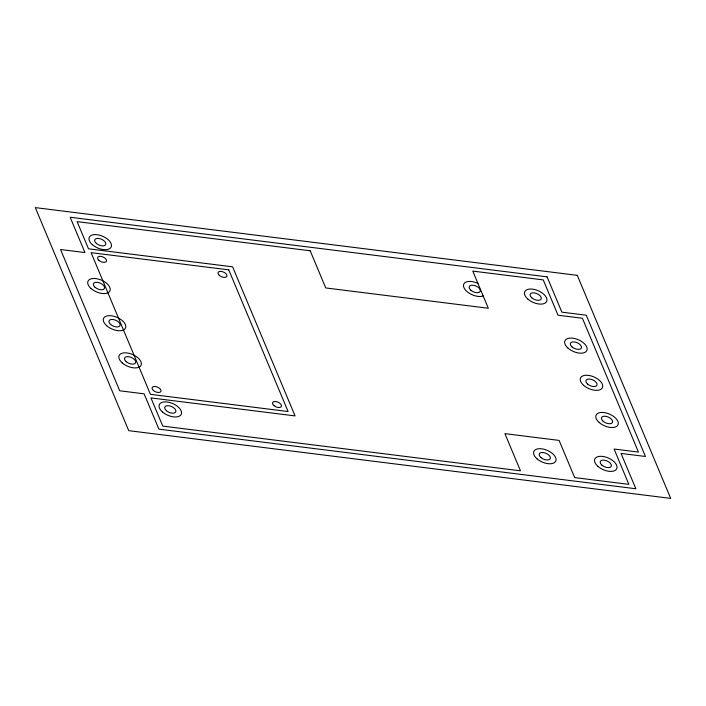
<?xml version="1.0" encoding="UTF-8"?>
<svg xmlns="http://www.w3.org/2000/svg" width="706" height="706" viewBox="0 0 706 706"><rect width="100%" height="100%" fill="white"/><g stroke="black" fill="none" stroke-linecap="round" stroke-linejoin="round"><path stroke-width="1.06" d="M483.16 295.902L482.851 296.061A11.984 6.372 23.6 0 1 463.895 287.589A11.984 6.372 23.6 0 1 477.45 283.185L477.953 283.45M577.27 275.34L35.3 207.608L128.73 430.66L670.7 498.392L577.27 275.34M547.088 276.849L70.15 217.245L84.949 252.563L60.557 249.518L119.729 390.789L144.121 393.833L158.912 429.151L635.85 488.755L621.051 453.437L645.443 456.482L586.271 315.211L561.879 312.167L547.088 276.849M310.181 250.771L77.13 221.64L88.515 248.812L232.618 266.824L295.073 415.922L150.96 397.919L162.768 426.106L520.472 470.814L504.905 433.634L559.099 440.412L574.675 477.583L628.87 484.36L614.079 449.042L638.462 452.087L582.406 318.256L558.022 315.211L543.232 279.894L472.773 271.086L488.34 308.257L325.748 287.942L310.181 250.771M228.753 269.86L91.092 252.66L150.431 394.327L288.092 411.527L228.753 269.86M599.209 422.523A11.984 6.372 23.6 0 0 617.979 424.871A11.984 6.372 23.6 0 0 603.921 412.542A11.984 6.372 23.6 0 0 599.209 422.523M603.127 421.253A5.992 3.186 23.6 0 0 612.508 422.426A5.992 3.186 23.6 0 0 605.483 416.258A5.992 3.186 23.6 0 0 603.127 421.253M583.641 385.344A11.984 6.372 23.6 0 0 602.412 387.691A11.984 6.372 23.6 0 0 588.354 375.363A11.984 6.372 23.6 0 0 583.641 385.344M587.551 384.073A5.992 3.186 23.6 0 0 596.941 385.247A5.992 3.186 23.6 0 0 589.907 379.087A5.992 3.186 23.6 0 0 587.551 384.073M568.065 348.173A11.984 6.372 23.6 0 0 586.845 350.52A11.984 6.372 23.6 0 0 572.787 338.192A11.984 6.372 23.6 0 0 568.065 348.173M571.984 346.893A5.992 3.186 23.6 0 0 581.373 348.067A5.992 3.186 23.6 0 0 574.34 341.907A5.992 3.186 23.6 0 0 571.984 346.893M122.27 362.919A11.984 6.372 23.6 0 0 141.05 365.267A11.984 6.372 23.6 0 0 126.992 352.938A11.984 6.372 23.6 0 0 122.27 362.919M126.189 361.649A5.992 3.186 23.6 0 0 135.578 362.822A5.992 3.186 23.6 0 0 128.545 356.654A5.992 3.186 23.6 0 0 126.189 361.649M106.703 325.74A11.984 6.372 23.6 0 0 125.474 328.087A11.984 6.372 23.6 0 0 111.416 315.767A11.984 6.372 23.6 0 0 106.703 325.74M110.613 324.469A5.992 3.186 23.6 0 0 120.002 325.642A5.992 3.186 23.6 0 0 112.978 319.483A5.992 3.186 23.6 0 0 110.613 324.469M91.127 288.569A11.984 6.372 23.6 0 0 109.907 290.916A11.984 6.372 23.6 0 0 95.848 278.588A11.984 6.372 23.6 0 0 91.127 288.569M95.045 287.298A5.992 3.186 23.6 0 0 104.435 288.472A5.992 3.186 23.6 0 0 97.402 282.303A5.992 3.186 23.6 0 0 95.045 287.298M527.876 299.106A11.984 6.372 23.6 0 0 546.647 301.453A11.984 6.372 23.6 0 0 532.589 289.133A11.984 6.372 23.6 0 0 527.876 299.106M531.786 297.835A5.992 3.186 23.6 0 0 541.175 299.009A5.992 3.186 23.6 0 0 534.142 292.849A5.992 3.186 23.6 0 0 531.786 297.835M597.947 466.401A11.984 6.372 23.6 0 0 616.717 468.749A11.984 6.372 23.6 0 0 602.659 456.42A11.984 6.372 23.6 0 0 597.947 466.401M601.856 465.13A5.992 3.186 23.6 0 0 611.246 466.304A5.992 3.186 23.6 0 0 604.212 460.135A5.992 3.186 23.6 0 0 601.856 465.13M92.398 244.691A11.984 6.372 23.6 0 0 111.169 247.038A11.984 6.372 23.6 0 0 97.11 234.71A11.984 6.372 23.6 0 0 92.398 244.691M162.468 411.977A11.984 6.372 23.6 0 0 181.239 414.325A11.984 6.372 23.6 0 0 167.181 401.996A11.984 6.372 23.6 0 0 162.468 411.977M536.975 458.776A11.984 6.372 23.6 0 0 555.746 461.124A11.984 6.372 23.6 0 0 541.687 448.804A11.984 6.372 23.6 0 0 536.975 458.776M540.884 457.506A5.992 3.186 23.6 0 0 550.274 458.679A5.992 3.186 23.6 0 0 543.241 452.52A5.992 3.186 23.6 0 0 540.884 457.506M166.387 410.707A5.992 3.186 23.6 0 0 175.768 411.88A5.992 3.186 23.6 0 0 168.743 405.721A5.992 3.186 23.6 0 0 166.387 410.707M96.316 243.42A5.992 3.186 23.6 0 0 105.697 244.594A5.992 3.186 23.6 0 0 98.672 238.425A5.992 3.186 23.6 0 0 96.316 243.42M470.814 290.219A5.992 3.186 23.6 0 0 480.204 291.393A5.992 3.186 23.6 0 0 473.17 285.224A5.992 3.186 23.6 0 0 470.814 290.219M218.701 274.731A4.792 2.55 23.6 0 0 226.511 276.823A4.792 2.55 23.6 0 0 222.275 271.625A4.792 2.55 23.6 0 0 218.701 274.731M273.875 405.544A4.792 2.55 23.6 0 0 281.385 406.479A4.792 2.55 23.6 0 0 275.755 401.546A4.792 2.55 23.6 0 0 273.875 405.544M98.911 260.355A4.792 2.55 23.6 0 0 106.421 261.291A4.792 2.55 23.6 0 0 100.799 256.366A4.792 2.55 23.6 0 0 98.911 260.355M153.423 390.489A4.792 2.55 23.6 0 0 160.933 391.424A4.792 2.55 23.6 0 0 155.302 386.5A4.792 2.55 23.6 0 0 153.423 390.489"/></g></svg>
